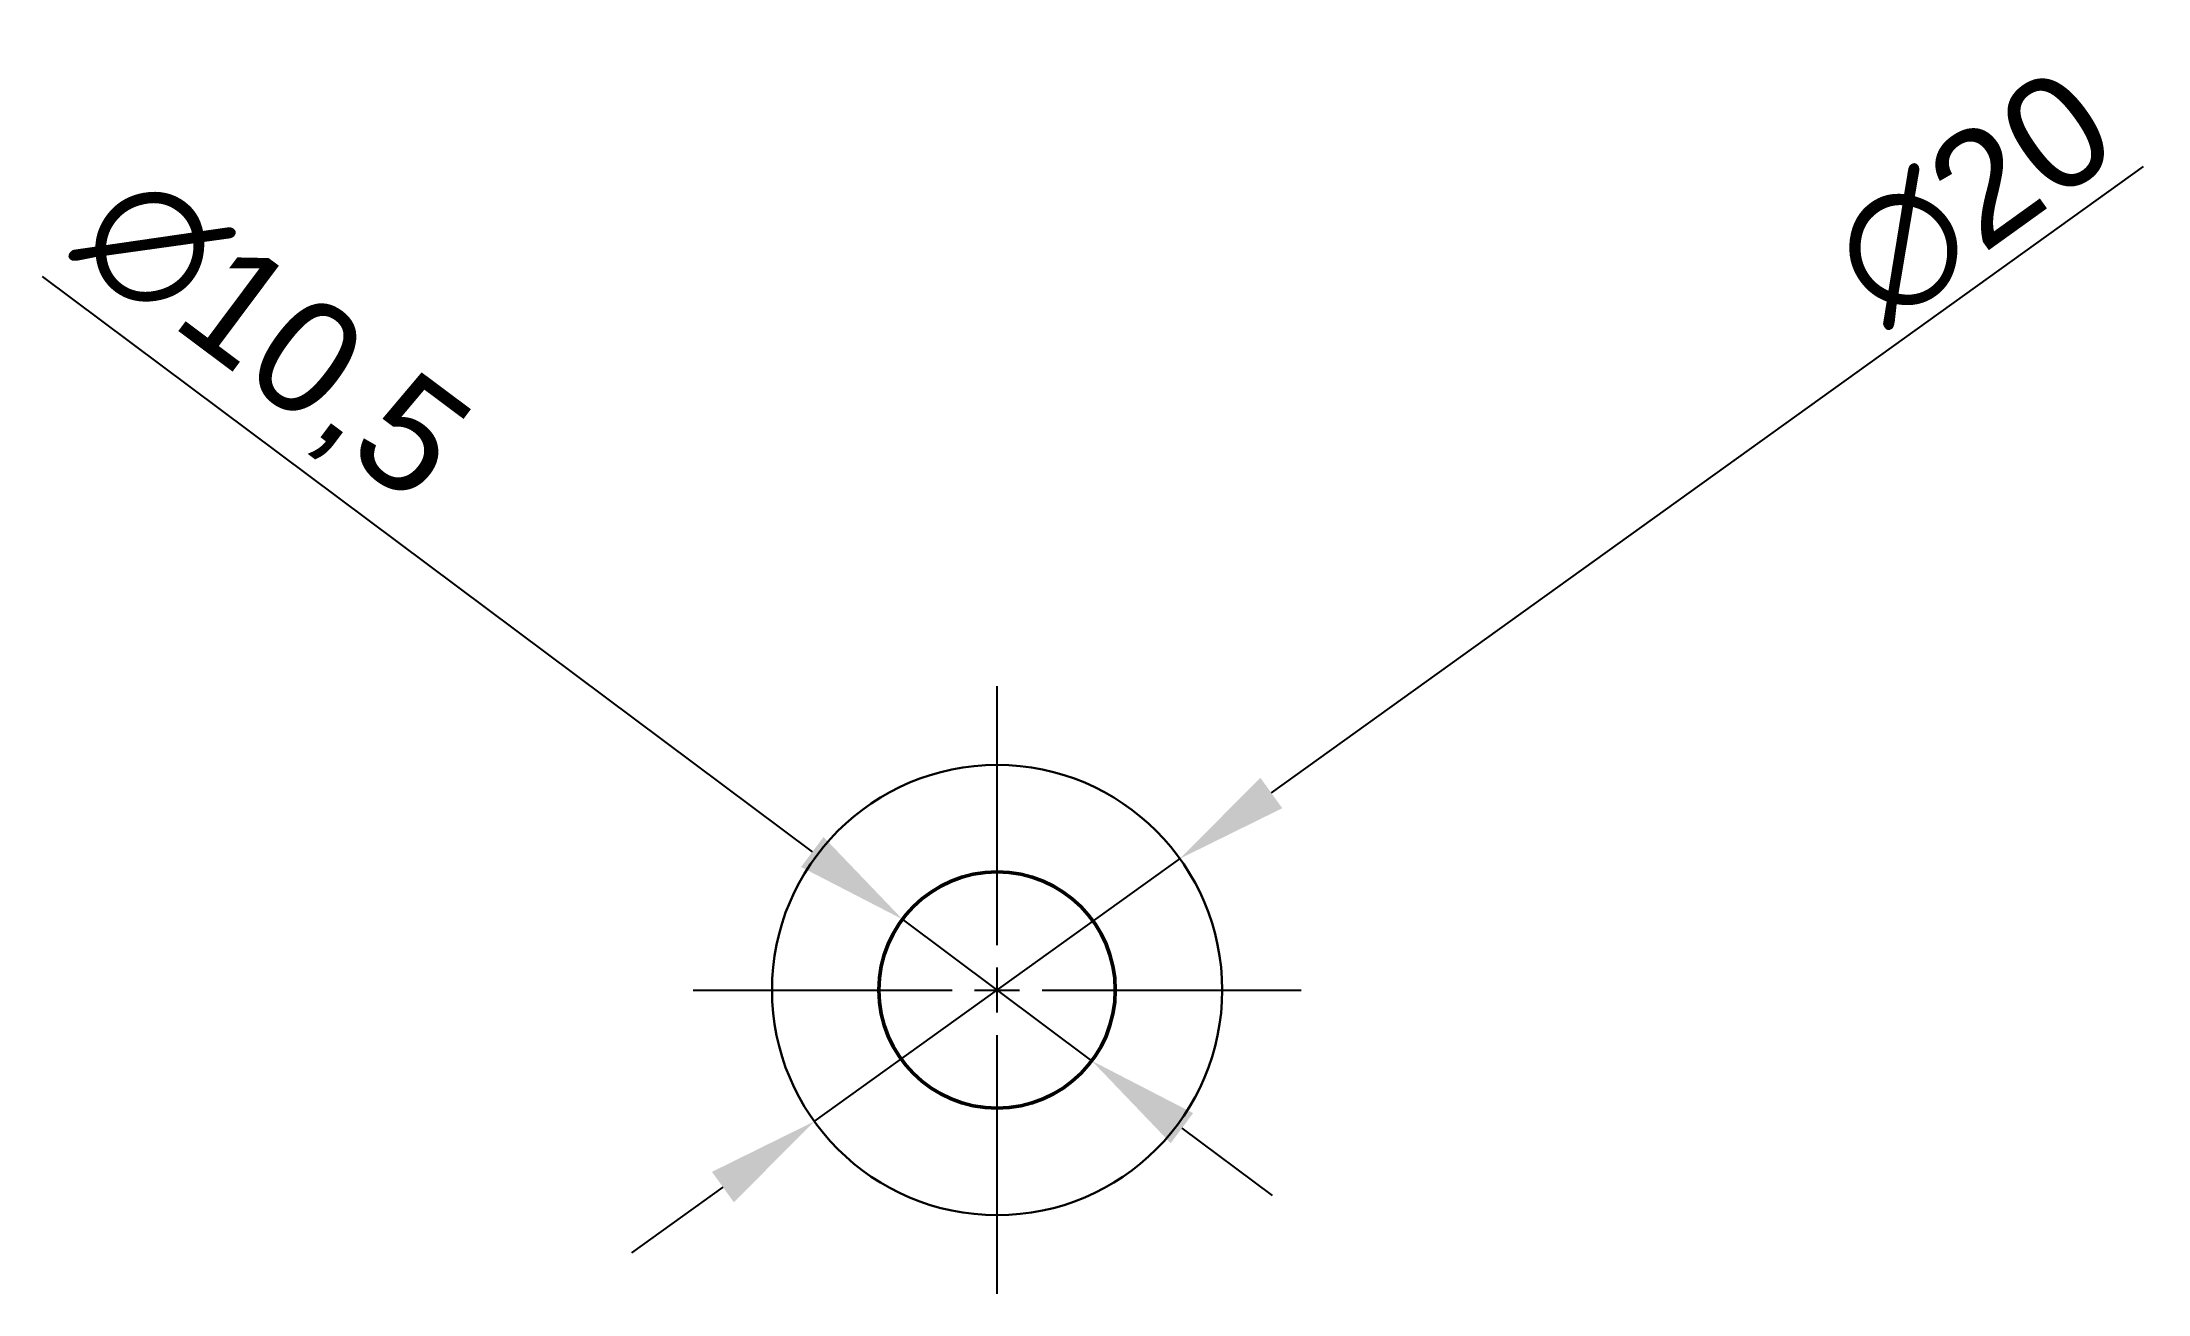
# Model space of a CAD drawing. Header units: millimetres. Extents: x 30 to 123.5, y 27.2 to 82.8.
import ezdxf

# ---------------------------------------------------------------- set-up
doc = ezdxf.new("R2010")
doc.units = ezdxf.units.MM
doc.linetypes.add('CENTER2', pattern=[28.575, 19.05, -3.175, 3.175, -3.175])
doc.layers.add('Circle', color=1, linetype='Continuous', lineweight=50)
doc.layers.add('Line', color=6, linetype='Continuous', lineweight=30)
doc.layers.add('Marimi', color=50, linetype='Continuous')
doc.styles.get("Standard").update_dxf_attribs({"font": 'arial.ttf'})
doc.dimstyles.new('ISO-25', dxfattribs={"dimtxt": 5, "dimasz": 5, "dimexe": 1.25, "dimexo": 0.625, "dimtad": 1, "dimtxsty": 'Standard', "dimcen": 2.5, "dimadec": 0, "dimazin": 0, "dimtfac": 1, "dimtmove": 0, "dimatfit": 3, "dimfxl": 1, "dimarcsym": 0})

# ---------------------------------------------------------------- blocks, each defined once
blk = doc.blocks.new('*U1')
at = {"layer": 'Marimi', "color": 0, "linetype": 'CENTER2', "transparency": 16777216}
for p, q in [((0, 2), (0, 13.5)), ((-13.5, 0), (-2, 0)), ((2, 0), (13.5, 0)), ((0, -13.5), (0, -2))]:
    blk.add_line(p, q, dxfattribs=at)
at = {"layer": 'Marimi', "color": 0, "linetype": 'Continuous', "transparency": 16777216}
for p, q in [((0, -1), (0, 1)), ((-1, 0), (1, 0))]:
    blk.add_line(p, q, dxfattribs=at)
blk = doc.blocks.new('*D2')
at = {"layer": 'Defpoints', "color": 0, "transparency": 16777216}
for p in [(80.501, 46.497), (64.261, 34.824)]:
    blk.add_point(p, dxfattribs=at)
at = {"layer": 'Marimi', "color": 0, "lineweight": -2, "transparency": 16777216}
for p, q in [((123.296, 77.255), (84.561, 49.415)), ((64.261, 34.824), (80.501, 46.497)), ((60.201, 31.906), (56.141, 28.988))]:
    blk.add_line(p, q, dxfattribs=at)
at = {"layer": 'Marimi', "color": 0, "transparency": 16777216}
for points in [[(84.075, 50.092), (85.048, 48.738), (80.501, 46.497)], [(59.714, 32.582), (60.687, 31.229), (64.261, 34.824)]]:
    blk.add_solid(points, dxfattribs=at)
at = {"layer": 'Marimi', "color": 0, "transparency": 16777216, "insert": (115.742, 75.912), "char_height": 5, "attachment_point": 5, "rotation": 35.70677}
blk.add_mtext('∅20', dxfattribs=at)
blk = doc.blocks.new('*D3')
at = {"layer": 'Defpoints', "color": 0, "transparency": 16777216}
for p in [(68.176, 43.803), (76.586, 37.517)]:
    blk.add_point(p, dxfattribs=at)
at = {"layer": 'Marimi', "color": 0, "lineweight": -2, "transparency": 16777216}
for p, q in [((29.958, 72.369), (64.171, 46.797)), ((76.586, 37.517), (68.176, 43.803)), ((80.591, 34.524), (84.596, 31.53))]:
    blk.add_line(p, q, dxfattribs=at)
at = {"layer": 'Marimi', "color": 0, "transparency": 16777216}
for points in [[(64.67, 47.464), (63.672, 46.129), (68.176, 43.803)], [(81.09, 35.191), (80.092, 33.856), (76.586, 37.517)]]:
    blk.add_solid(points, dxfattribs=at)
at = {"layer": 'Marimi', "color": 0, "transparency": 16777216, "insert": (40.076, 69.44), "char_height": 5, "attachment_point": 5, "rotation": 323.22453}
blk.add_mtext('∅10,5', dxfattribs=at)

msp = doc.modelspace()

# ---------------------------------------------------------------- linework, layer by layer
at = {"layer": 'Circle'}
msp.add_circle((72.381, 40.66), 5.25, dxfattribs=at)
at = {"layer": 'Line'}
msp.add_circle((72.381, 40.66), 10, dxfattribs=at)

# ---------------------------------------------------------------- block references
at = {"layer": 'Marimi', "linetype": 'CENTER2'}
msp.add_blockref('*U1', (72.381, 40.66), dxfattribs=at)

# ---------------------------------------------------------------- dimensions: what is measured, and where the dimension line sits
at = {"layer": 'Marimi'}
for p1, p2, picture, middle in [((64.261, 34.824), (80.501, 46.497), '*D2', (117.678, 73.218)), ((76.586, 37.517), (68.176, 43.803), '*D3', (37.854, 66.467))]:
    dim = msp.add_diameter_dim_2p(p1=p1, p2=p2, dimstyle='ISO-25', dxfattribs=at)
    dim.commit()
    dim.dimension.update_dxf_attribs({"geometry": picture, "text_midpoint": middle, "dimtype": 163})

doc.saveas('drawing.dxf')
